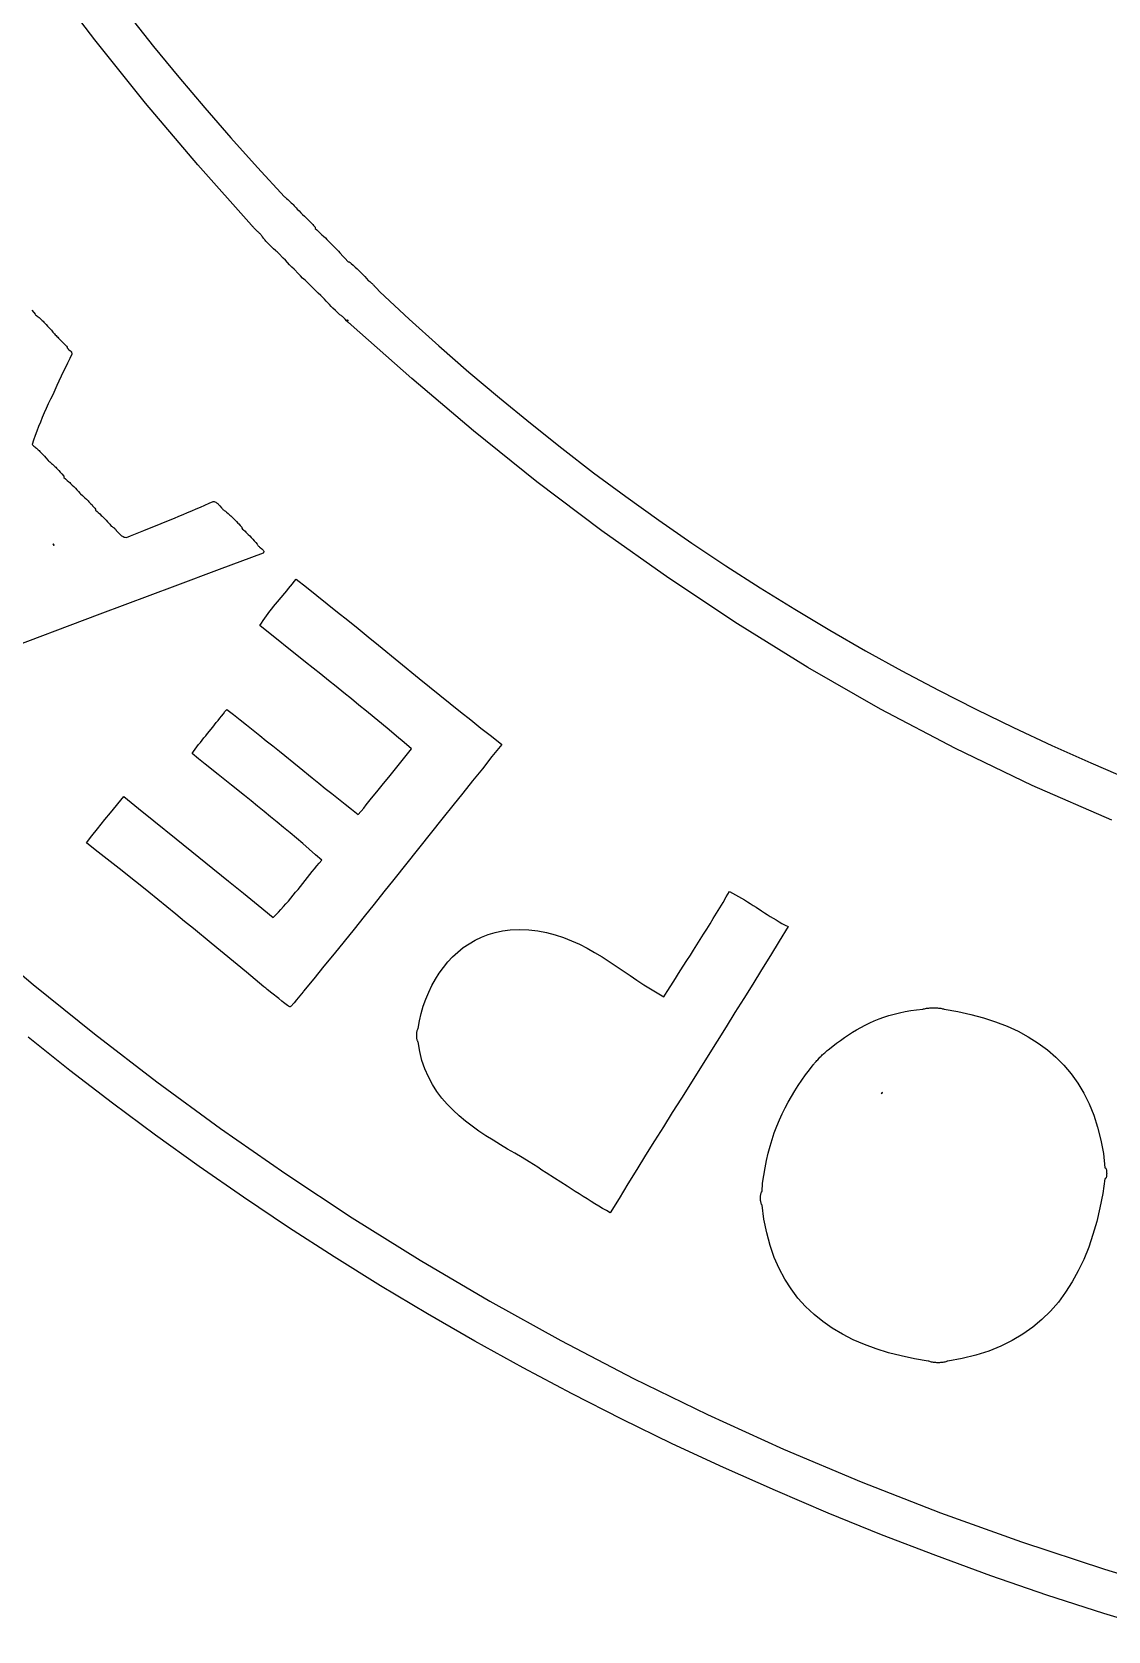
# Model space of a CAD drawing. Header units: metres. Extents: x -185 to 1201, y -340 to 309.
# Drawn here: x 883.54 to 888.9, y 49.66 to 57.62 of the extents above; entities that cross this region are included whole.
import ezdxf

# ---------------------------------------------------------------- set-up
doc = ezdxf.new("R2010")
doc.units = ezdxf.units.M

msp = doc.modelspace()

# ---------------------------------------------------------------- linework, layer by layer
for p, q in [((883.857, 57.5843), (883.612, 57.9077)), ((884.025, 57.7088), (884.149, 57.5526)), ((884.11, 57.2692), (883.857, 57.5843)), ((884.149, 57.5526), (884.276, 57.3985)), ((884.276, 57.3985), (884.404, 57.2467)), ((884.37, 56.9619), (884.11, 57.2692)), ((884.404, 57.2467), (884.535, 57.0969)), ((884.535, 57.0969), (884.667, 56.9491)), ((884.638, 56.6618), (884.37, 56.9619)), ((884.667, 56.9491), (884.802, 56.8034)), ((884.802, 56.8034), (884.805, 56.8007)), ((884.805, 56.8007), (884.812, 56.7949)), ((884.812, 56.7949), (884.818, 56.789)), ((884.818, 56.789), (884.825, 56.783)), ((884.825, 56.783), (884.828, 56.7799)), ((884.828, 56.7799), (884.835, 56.7736)), ((884.835, 56.7736), (884.841, 56.7672)), ((884.841, 56.7672), (884.844, 56.7639)), ((884.844, 56.7639), (884.85, 56.7574)), ((884.85, 56.7574), (884.853, 56.7541)), ((884.853, 56.7541), (884.859, 56.7475)), ((884.859, 56.7475), (884.864, 56.7409)), ((884.864, 56.7409), (884.874, 56.7325)), ((884.874, 56.7325), (884.883, 56.7239)), ((884.883, 56.7239), (884.892, 56.7151)), ((884.64, 56.6586), (884.638, 56.6618)), ((884.642, 56.6555), (884.64, 56.6586)), ((884.645, 56.6526), (884.642, 56.6555)), ((884.647, 56.6497), (884.645, 56.6526)), ((884.65, 56.647), (884.647, 56.6497)), ((884.652, 56.6443), (884.65, 56.647)), ((884.655, 56.6417), (884.652, 56.6443)), ((884.892, 56.7151), (884.902, 56.7062)), ((884.902, 56.7062), (884.911, 56.6972)), ((884.911, 56.6972), (884.92, 56.6881)), ((884.92, 56.6881), (884.929, 56.6789)), ((884.929, 56.6789), (884.937, 56.6696)), ((884.937, 56.6696), (884.942, 56.665)), ((884.942, 56.665), (884.946, 56.6603)), ((884.946, 56.6603), (884.954, 56.651)), ((884.954, 56.651), (884.954, 56.6454)), ((884.954, 56.6454), (884.963, 56.6377)), ((884.661, 56.6366), (884.655, 56.6417)), ((884.669, 56.629), (884.661, 56.6366)), ((884.672, 56.6263), (884.669, 56.629)), ((884.675, 56.6236), (884.672, 56.6263)), ((884.677, 56.6208), (884.675, 56.6236)), ((884.68, 56.618), (884.677, 56.6208)), ((884.683, 56.6149), (884.68, 56.618)), ((884.685, 56.6118), (884.683, 56.6149)), ((884.688, 56.6084), (884.685, 56.6118)), ((884.69, 56.6049), (884.688, 56.6084)), ((884.698, 56.5957), (884.69, 56.6049)), ((884.701, 56.5912), (884.698, 56.5957)), ((884.705, 56.5867), (884.701, 56.5912)), ((884.709, 56.5822), (884.705, 56.5867)), ((884.717, 56.5735), (884.709, 56.5822)), ((884.726, 56.5649), (884.717, 56.5735)), ((884.73, 56.5607), (884.726, 56.5649)), ((884.963, 56.6377), (884.971, 56.6299)), ((884.971, 56.6299), (884.98, 56.622)), ((884.98, 56.622), (884.988, 56.6141)), ((884.988, 56.6141), (884.996, 56.6062)), ((884.996, 56.6062), (885.005, 56.5981)), ((885.005, 56.5981), (885.013, 56.59)), ((885.013, 56.59), (885.021, 56.5819)), ((885.021, 56.5819), (885.029, 56.5737)), ((885.029, 56.5737), (885.038, 56.5654)), ((885.038, 56.5654), (885.046, 56.5571)), ((884.738, 56.5523), (884.73, 56.5607)), ((884.747, 56.5441), (884.738, 56.5523)), ((884.756, 56.536), (884.747, 56.5441)), ((884.76, 56.532), (884.756, 56.536)), ((884.765, 56.5281), (884.76, 56.532)), ((884.774, 56.5203), (884.765, 56.5281)), ((884.795, 56.4978), (884.774, 56.5203)), ((884.806, 56.4865), (884.795, 56.4978)), ((884.817, 56.4754), (884.806, 56.4865)), ((885.046, 56.5571), (885.062, 56.5403)), ((885.062, 56.5403), (885.07, 56.5318)), ((885.07, 56.5318), (885.078, 56.5233)), ((885.078, 56.5233), (885.094, 56.5061)), ((885.094, 56.5061), (885.102, 56.4974)), ((885.102, 56.4974), (885.118, 56.4798)), ((884.827, 56.4642), (884.817, 56.4754)), ((884.838, 56.4531), (884.827, 56.4642)), ((884.849, 56.442), (884.838, 56.4531)), ((884.871, 56.42), (884.849, 56.442)), ((884.882, 56.409), (884.871, 56.42)), ((884.892, 56.398), (884.882, 56.409)), ((885.118, 56.4798), (885.124, 56.4798)), ((885.124, 56.4798), (885.129, 56.4754)), ((885.129, 56.4754), (885.134, 56.471)), ((885.134, 56.471), (885.144, 56.4621)), ((885.144, 56.4621), (885.154, 56.453)), ((885.154, 56.453), (885.164, 56.4438)), ((885.164, 56.4438), (885.173, 56.4344)), ((885.173, 56.4344), (885.178, 56.4297)), ((885.178, 56.4297), (885.183, 56.425)), ((885.183, 56.425), (885.192, 56.4155)), ((885.192, 56.4155), (885.201, 56.4058)), ((885.201, 56.4058), (885.21, 56.3961)), ((884.904, 56.3871), (884.892, 56.398)), ((884.926, 56.3655), (884.904, 56.3871)), ((884.937, 56.3547), (884.926, 56.3655)), ((884.948, 56.344), (884.937, 56.3547)), ((884.959, 56.3333), (884.948, 56.344)), ((884.97, 56.3227), (884.959, 56.3333)), ((885.21, 56.3961), (885.219, 56.3862)), ((885.219, 56.3862), (885.222, 56.3837)), ((885.222, 56.3837), (885.226, 56.3812)), ((885.226, 56.3812), (885.229, 56.3786)), ((885.229, 56.3786), (885.232, 56.3759)), ((885.232, 56.3759), (885.235, 56.3732)), ((885.235, 56.3732), (885.238, 56.3705)), ((885.238, 56.3705), (885.241, 56.3677)), ((885.241, 56.3677), (885.243, 56.3649)), ((885.243, 56.3649), (885.246, 56.362)), ((885.246, 56.362), (885.249, 56.3592)), ((885.249, 56.3592), (885.254, 56.3533)), ((885.254, 56.3533), (885.26, 56.3474)), ((885.26, 56.3474), (885.276, 56.3293)), ((885.276, 56.3293), (885.422, 56.1939)), ((884.982, 56.3121), (884.97, 56.3227)), ((884.993, 56.3015), (884.982, 56.3121)), ((885.001, 56.2923), (884.993, 56.3015)), ((885.009, 56.2833), (885.001, 56.2923)), ((885.018, 56.2744), (885.009, 56.2833)), ((885.026, 56.2657), (885.018, 56.2744)), ((885.034, 56.2571), (885.026, 56.2657)), ((885.043, 56.2486), (885.034, 56.2571)), ((885.056, 56.2361), (885.043, 56.2486)), ((883.543, 56.2379), (883.553, 56.2258)), ((883.553, 56.2258), (883.559, 56.2187)), ((883.559, 56.2187), (883.561, 56.2155)), ((883.561, 56.2155), (883.566, 56.2121)), ((883.566, 56.2121), (883.57, 56.2087)), ((883.57, 56.2087), (883.575, 56.2052)), ((883.575, 56.2052), (883.579, 56.2016)), ((883.579, 56.2016), (883.583, 56.1979)), ((883.583, 56.1979), (883.587, 56.1942)), ((883.587, 56.1942), (883.591, 56.1904)), ((883.591, 56.1904), (883.595, 56.1866)), ((883.595, 56.1866), (883.599, 56.1828)), ((883.599, 56.1828), (883.603, 56.1788)), ((883.603, 56.1788), (883.607, 56.1749)), ((883.607, 56.1749), (883.615, 56.1669)), ((883.615, 56.1669), (883.622, 56.1588)), ((885.064, 56.2278), (885.056, 56.2361)), ((885.073, 56.2196), (885.064, 56.2278)), ((885.077, 56.2155), (885.073, 56.2196)), ((885.081, 56.2134), (885.077, 56.2155)), ((885.084, 56.2112), (885.081, 56.2134)), ((885.087, 56.2089), (885.084, 56.2112)), ((885.09, 56.2065), (885.087, 56.2089)), ((885.093, 56.204), (885.09, 56.2065)), ((885.095, 56.2014), (885.093, 56.204)), ((885.098, 56.1987), (885.095, 56.2014)), ((885.103, 56.1933), (885.098, 56.1987)), ((885.111, 56.1851), (885.103, 56.1933)), ((885.114, 56.1824), (885.111, 56.1851)), ((885.116, 56.1867), (885.114, 56.1897)), ((885.114, 56.1897), (885.119, 56.1837)), ((885.117, 56.1797), (885.114, 56.1824)), ((885.119, 56.1837), (885.116, 56.1867)), ((885.119, 56.1771), (885.117, 56.1797)), ((885.122, 56.1746), (885.119, 56.1771)), ((885.125, 56.1722), (885.122, 56.1746)), ((885.128, 56.1699), (885.125, 56.1722)), ((885.131, 56.1677), (885.128, 56.1699)), ((885.134, 56.1656), (885.131, 56.1677)), ((885.435, 55.8976), (885.134, 56.1656)), ((885.422, 56.1939), (885.57, 56.0607)), ((883.622, 56.1588), (883.63, 56.1506)), ((883.63, 56.1506), (883.641, 56.1383)), ((883.641, 56.1383), (883.644, 56.1334)), ((883.644, 56.1334), (883.648, 56.1287)), ((883.648, 56.1287), (883.652, 56.1241)), ((883.652, 56.1241), (883.656, 56.1197)), ((883.656, 56.1197), (883.66, 56.1154)), ((883.66, 56.1154), (883.664, 56.1112)), ((883.664, 56.1112), (883.668, 56.1071)), ((883.668, 56.1071), (883.672, 56.103)), ((883.672, 56.103), (883.676, 56.0991)), ((883.676, 56.0991), (883.688, 56.0873)), ((883.688, 56.0873), (883.696, 56.0793)), ((883.696, 56.0793), (883.7, 56.0753)), ((883.7, 56.0753), (883.704, 56.0712)), ((883.704, 56.0712), (883.708, 56.067)), ((883.708, 56.067), (883.712, 56.0627)), ((883.712, 56.0627), (883.716, 56.0582)), ((883.716, 56.0582), (883.72, 56.0537)), ((883.72, 56.0537), (883.72, 56.0513)), ((883.72, 56.0513), (883.721, 56.0492)), ((883.721, 56.0492), (883.722, 56.0474)), ((883.722, 56.0474), (883.723, 56.0457)), ((883.723, 56.0457), (883.725, 56.0441)), ((883.725, 56.0441), (883.726, 56.0427)), ((883.726, 56.0427), (883.728, 56.0414)), ((883.728, 56.0414), (883.733, 56.0377)), ((883.742, 56.0189), (883.732, 55.997)), ((883.733, 56.0377), (883.734, 56.0364)), ((883.734, 56.0364), (883.736, 56.0351)), ((883.736, 56.0351), (883.737, 56.0337)), ((883.737, 56.0337), (883.738, 56.0322)), ((883.738, 56.0322), (883.74, 56.0305)), ((883.74, 56.0305), (883.74, 56.0287)), ((883.74, 56.0287), (883.741, 56.0266)), ((883.741, 56.0266), (883.742, 56.0243)), ((883.742, 56.0243), (883.742, 56.0217)), ((883.742, 56.0217), (883.742, 56.0189)), ((885.57, 56.0607), (885.72, 55.9298)), ((883.7, 55.9303), (883.668, 55.8626)), ((883.711, 55.9527), (883.7, 55.9303)), ((883.721, 55.9749), (883.711, 55.9527)), ((883.732, 55.997), (883.721, 55.9749)), ((885.72, 55.9298), (885.872, 55.8011)), ((883.668, 55.8626), (883.657, 55.8399)), ((885.743, 55.6367), (885.435, 55.8976)), ((883.625, 55.7715), (883.615, 55.7487)), ((883.636, 55.7943), (883.625, 55.7715)), ((883.647, 55.8171), (883.636, 55.7943)), ((883.657, 55.8399), (883.647, 55.8171)), ((885.872, 55.8011), (886.026, 55.6746)), ((883.595, 55.7032), (883.586, 55.6805)), ((883.605, 55.7259), (883.595, 55.7032)), ((883.615, 55.7487), (883.605, 55.7259)), ((883.56, 55.6131), (883.552, 55.5908)), ((883.568, 55.6354), (883.56, 55.6131)), ((883.577, 55.6579), (883.568, 55.6354)), ((883.586, 55.6805), (883.577, 55.6579)), ((886.059, 55.3835), (885.743, 55.6367)), ((886.026, 55.6746), (886.182, 55.5504)), ((883.552, 55.5908), (883.545, 55.5687)), ((883.545, 55.5687), (883.549, 55.5651)), ((883.549, 55.5651), (883.554, 55.5614)), ((883.554, 55.5614), (883.558, 55.5577)), ((883.558, 55.5577), (883.562, 55.5539)), ((883.562, 55.5539), (883.566, 55.5501)), ((883.566, 55.5501), (883.571, 55.5462)), ((883.571, 55.5462), (883.575, 55.5423)), ((883.575, 55.5423), (883.579, 55.5384)), ((883.579, 55.5384), (883.583, 55.5344)), ((883.583, 55.5344), (883.591, 55.5264)), ((886.182, 55.5504), (886.341, 55.4286)), ((883.591, 55.5264), (883.598, 55.5183)), ((883.598, 55.5183), (883.606, 55.5102)), ((883.606, 55.5102), (883.613, 55.502)), ((883.613, 55.502), (883.624, 55.4897)), ((883.624, 55.4897), (883.628, 55.4861)), ((883.628, 55.4861), (883.633, 55.4824)), ((883.633, 55.4824), (883.637, 55.4787)), ((883.637, 55.4787), (883.641, 55.4749)), ((883.641, 55.4749), (883.646, 55.4711)), ((883.646, 55.4711), (883.65, 55.4673)), ((883.65, 55.4673), (883.654, 55.4634)), ((883.654, 55.4634), (883.658, 55.4595)), ((883.658, 55.4595), (883.662, 55.4556)), ((883.662, 55.4556), (883.666, 55.4516)), ((883.666, 55.4516), (883.673, 55.4436)), ((883.673, 55.4436), (883.677, 55.4395)), ((883.677, 55.4395), (883.685, 55.4314)), ((883.685, 55.4314), (883.692, 55.4231)), ((883.692, 55.4231), (883.703, 55.4107)), ((883.703, 55.4107), (883.703, 55.405)), ((883.703, 55.405), (883.711, 55.3977)), ((883.711, 55.3977), (883.72, 55.3903)), ((883.72, 55.3903), (883.728, 55.3826)), ((883.728, 55.3826), (883.732, 55.3788)), ((883.732, 55.3788), (883.736, 55.3748)), ((883.736, 55.3748), (883.744, 55.3669)), ((886.382, 55.1385), (886.059, 55.3835)), ((886.341, 55.4286), (886.502, 55.3091)), ((883.744, 55.3669), (883.752, 55.3589)), ((883.752, 55.3589), (883.76, 55.3508)), ((883.76, 55.3508), (883.767, 55.3426)), ((883.767, 55.3426), (883.775, 55.3343)), ((883.775, 55.3343), (883.782, 55.326)), ((883.782, 55.326), (883.786, 55.3224)), ((883.786, 55.3224), (883.795, 55.315)), ((883.795, 55.315), (883.799, 55.3112)), ((883.799, 55.3112), (883.807, 55.3036)), ((883.807, 55.3036), (883.815, 55.2958)), ((883.815, 55.2958), (883.823, 55.2879)), ((883.823, 55.2879), (883.827, 55.2839)), ((886.502, 55.3091), (886.666, 55.192)), ((883.827, 55.2839), (883.835, 55.2758)), ((883.835, 55.2758), (883.843, 55.2677)), ((883.843, 55.2677), (883.846, 55.2635)), ((883.846, 55.2635), (883.854, 55.2553)), ((883.854, 55.2553), (883.857, 55.2511)), ((883.857, 55.2511), (883.861, 55.247)), ((883.861, 55.247), (883.861, 55.2418)), ((883.861, 55.2418), (883.869, 55.2346)), ((883.869, 55.2346), (883.873, 55.2309)), ((883.873, 55.2309), (883.882, 55.2234)), ((883.882, 55.2234), (883.889, 55.2159)), ((883.889, 55.2159), (883.893, 55.212)), ((883.893, 55.212), (883.901, 55.2042)), ((884.254, 55.2025), (884.275, 55.2114)), ((884.275, 55.2114), (884.297, 55.2205)), ((884.297, 55.2205), (884.319, 55.2295)), ((884.319, 55.2295), (884.34, 55.2387)), ((884.34, 55.2387), (884.362, 55.2479)), ((884.362, 55.2479), (884.383, 55.2572)), ((884.383, 55.2572), (884.405, 55.2665)), ((884.405, 55.2665), (884.426, 55.276)), ((884.426, 55.276), (884.447, 55.2856)), ((884.447, 55.2856), (884.451, 55.2843)), ((884.451, 55.2843), (884.455, 55.2828)), ((884.455, 55.2828), (884.459, 55.281)), ((884.459, 55.281), (884.463, 55.2789)), ((884.463, 55.2789), (884.466, 55.2766)), ((884.466, 55.2766), (884.469, 55.2742)), ((884.469, 55.2742), (884.472, 55.2715)), ((884.472, 55.2715), (884.474, 55.2688)), ((884.474, 55.2688), (884.477, 55.2659)), ((884.477, 55.2659), (884.48, 55.263)), ((884.48, 55.263), (884.487, 55.254)), ((884.487, 55.254), (884.49, 55.2511)), ((884.49, 55.2511), (884.492, 55.2482)), ((884.492, 55.2482), (884.495, 55.2455)), ((884.495, 55.2455), (884.498, 55.2429)), ((884.498, 55.2429), (884.501, 55.2404)), ((884.501, 55.2404), (884.504, 55.2382)), ((884.504, 55.2382), (884.508, 55.2362)), ((884.508, 55.2362), (884.512, 55.2325)), ((884.512, 55.2325), (884.521, 55.2251)), ((884.521, 55.2251), (884.525, 55.2213)), ((884.525, 55.2213), (884.53, 55.2175)), ((884.53, 55.2175), (884.534, 55.2137)), ((884.534, 55.2137), (884.538, 55.2098)), ((884.538, 55.2098), (884.542, 55.2058)), ((883.901, 55.2042), (883.905, 55.2003)), ((883.905, 55.2003), (883.913, 55.1923)), ((883.913, 55.1923), (883.92, 55.1841)), ((883.92, 55.1841), (883.924, 55.1799)), ((883.924, 55.1799), (883.931, 55.1714)), ((883.931, 55.1714), (883.938, 55.1628)), ((883.938, 55.1628), (883.943, 55.1604)), ((883.943, 55.1604), (883.947, 55.1577)), ((883.947, 55.1577), (883.951, 55.1547)), ((883.951, 55.1547), (883.954, 55.1516)), ((883.954, 55.1516), (883.958, 55.1483)), ((883.958, 55.1483), (883.961, 55.1448)), ((883.961, 55.1448), (883.964, 55.1413)), ((883.964, 55.1413), (883.973, 55.1306)), ((883.973, 55.1306), (883.976, 55.1271)), ((884.035, 55.1142), (884.101, 55.1406)), ((884.101, 55.1406), (884.188, 55.1758)), ((884.188, 55.1758), (884.232, 55.1935)), ((884.232, 55.1935), (884.254, 55.2025)), ((884.542, 55.2058), (884.55, 55.1979)), ((884.55, 55.1979), (884.554, 55.1939)), ((884.554, 55.1939), (884.562, 55.1858)), ((884.562, 55.1858), (884.57, 55.1776)), ((884.57, 55.1776), (884.574, 55.1735)), ((884.574, 55.1735), (884.581, 55.1653)), ((884.581, 55.1653), (884.589, 55.1571)), ((884.589, 55.1571), (884.589, 55.1515)), ((884.589, 55.1515), (884.593, 55.1479)), ((884.593, 55.1479), (884.597, 55.1442)), ((884.597, 55.1442), (884.605, 55.1367)), ((884.605, 55.1367), (884.609, 55.1329)), ((884.609, 55.1329), (884.613, 55.1291)), ((884.613, 55.1291), (884.621, 55.1213)), ((886.715, 54.9023), (886.382, 55.1385)), ((886.666, 55.192), (886.831, 55.0773)), ((883.651, 55.0704), (883.647, 55.0747)), ((883.647, 55.0747), (883.655, 55.066)), ((883.655, 55.066), (883.651, 55.0704)), ((883.976, 55.1271), (883.979, 55.1237)), ((883.979, 55.1237), (883.983, 55.1205)), ((883.983, 55.1205), (883.986, 55.1174)), ((883.986, 55.1174), (883.99, 55.1146)), ((883.99, 55.1146), (883.994, 55.1121)), ((883.994, 55.1121), (883.998, 55.1099)), ((883.998, 55.1099), (884.003, 55.108)), ((884.003, 55.108), (884.008, 55.1065)), ((884.008, 55.1065), (884.014, 55.1054)), ((884.014, 55.1054), (884.035, 55.1142)), ((884.621, 55.1213), (884.629, 55.1134)), ((884.629, 55.1134), (884.636, 55.1054)), ((884.636, 55.1054), (884.644, 55.0972)), ((884.644, 55.0972), (884.651, 55.0891)), ((884.651, 55.0891), (884.659, 55.0808)), ((884.659, 55.0808), (884.666, 55.0725)), ((884.666, 55.0725), (884.667, 55.0698)), ((884.667, 55.0698), (884.668, 55.0672)), ((884.668, 55.0672), (884.67, 55.0648)), ((884.67, 55.0648), (884.672, 55.0625)), ((884.672, 55.0625), (884.675, 55.0602)), ((884.675, 55.0602), (884.677, 55.058)), ((884.677, 55.058), (884.68, 55.0559)), ((884.68, 55.0559), (884.688, 55.0498)), ((884.688, 55.0498), (884.69, 55.0479)), ((886.831, 55.0773), (886.999, 54.9651)), ((884.695, 55.0283), (884.477, 54.9467)), ((884.69, 55.0479), (884.692, 55.0459)), ((884.692, 55.0459), (884.694, 55.0438)), ((884.694, 55.0438), (884.696, 55.0418)), ((884.697, 55.0307), (884.695, 55.0283)), ((884.696, 55.0418), (884.697, 55.0397)), ((884.697, 55.0397), (884.698, 55.0376)), ((884.698, 55.0331), (884.697, 55.0307)), ((884.698, 55.0376), (884.698, 55.0354)), ((884.698, 55.0354), (884.698, 55.0331)), ((884.477, 54.9467), (884.256, 54.8638)), ((884.85, 54.8862), (884.859, 54.898)), ((884.859, 54.898), (884.911, 54.8574)), ((887.057, 54.6753), (886.715, 54.9023)), ((886.999, 54.9651), (887.17, 54.8553)), ((884.256, 54.8638), (883.882, 54.7238)), ((884.766, 54.7844), (884.804, 54.8291)), ((884.804, 54.8291), (884.813, 54.8404)), ((884.813, 54.8404), (884.822, 54.8517)), ((884.822, 54.8517), (884.832, 54.8631)), ((884.832, 54.8631), (884.841, 54.8746)), ((884.841, 54.8746), (884.85, 54.8862)), ((884.911, 54.8574), (884.962, 54.8165)), ((884.962, 54.8165), (885.014, 54.7756)), ((887.17, 54.8553), (887.343, 54.748)), ((884.72, 54.7273), (884.729, 54.7389)), ((884.729, 54.7389), (884.738, 54.7504)), ((884.738, 54.7504), (884.747, 54.7618)), ((884.747, 54.7618), (884.757, 54.7731)), ((884.757, 54.7731), (884.766, 54.7844)), ((885.014, 54.7756), (885.065, 54.7344)), ((885.065, 54.7344), (885.117, 54.6931)), ((887.343, 54.748), (887.518, 54.6433)), ((883.882, 54.7238), (883.207, 54.4699)), ((884.679, 54.6665), (884.687, 54.6791)), ((884.907, 54.4847), (884.679, 54.6665)), ((884.687, 54.6791), (884.695, 54.6915)), ((884.695, 54.6915), (884.703, 54.7036)), ((884.703, 54.7036), (884.712, 54.7155)), ((884.712, 54.7155), (884.72, 54.7273)), ((885.117, 54.6931), (885.168, 54.6518)), ((885.168, 54.6518), (885.219, 54.6103)), ((887.408, 54.458), (887.057, 54.6753)), ((885.219, 54.6103), (885.27, 54.5688)), ((887.518, 54.6433), (887.696, 54.541)), ((885.27, 54.5688), (885.371, 54.4857)), ((887.696, 54.541), (887.876, 54.4414)), ((884.983, 54.4239), (884.907, 54.4847)), ((885.021, 54.3935), (884.983, 54.4239)), ((885.371, 54.4857), (885.473, 54.4026)), ((887.77, 54.2511), (887.408, 54.458)), ((887.876, 54.4414), (888.059, 54.3444)), ((885.059, 54.363), (885.021, 54.3935)), ((885.097, 54.3324), (885.059, 54.363)), ((885.135, 54.3018), (885.097, 54.3324)), ((885.473, 54.4026), (885.524, 54.3612)), ((885.524, 54.3612), (885.575, 54.3198)), ((888.059, 54.3444), (888.245, 54.25)), ((885.172, 54.271), (885.135, 54.3018)), ((885.21, 54.2402), (885.172, 54.271)), ((885.575, 54.3198), (885.626, 54.2786)), ((885.626, 54.2786), (885.678, 54.2375)), ((884.444, 54.1614), (884.462, 54.1831)), ((884.462, 54.1831), (884.471, 54.194)), ((884.471, 54.194), (884.48, 54.2049)), ((884.48, 54.2049), (884.488, 54.2159)), ((884.488, 54.2159), (884.497, 54.2269)), ((884.497, 54.2269), (884.505, 54.2381)), ((884.505, 54.2381), (884.514, 54.2493)), ((884.514, 54.2493), (884.547, 54.2236)), ((884.547, 54.2236), (884.58, 54.1978)), ((884.58, 54.1978), (884.613, 54.1718)), ((885.248, 54.2093), (885.21, 54.2402)), ((885.285, 54.1782), (885.248, 54.2093)), ((885.323, 54.1471), (885.285, 54.1782)), ((885.678, 54.2375), (885.729, 54.1965)), ((885.729, 54.1965), (885.78, 54.1557)), ((888.143, 54.0549), (887.77, 54.2511)), ((888.245, 54.25), (888.433, 54.1582)), ((884.383, 54.0851), (884.391, 54.0962)), ((884.391, 54.0962), (884.4, 54.1071)), ((884.4, 54.1071), (884.409, 54.118)), ((884.409, 54.118), (884.418, 54.1289)), ((884.418, 54.1289), (884.444, 54.1614)), ((884.613, 54.1718), (884.646, 54.1457)), ((884.646, 54.1457), (884.678, 54.1195)), ((884.678, 54.1195), (884.711, 54.0932)), ((884.711, 54.0932), (884.744, 54.0669)), ((885.36, 54.1158), (885.323, 54.1471)), ((885.397, 54.0843), (885.36, 54.1158)), ((885.78, 54.1557), (885.832, 54.1152)), ((885.832, 54.1152), (885.884, 54.0748)), ((888.433, 54.1582), (888.624, 54.0692)), ((884.341, 54.0287), (884.349, 54.0402)), ((884.373, 54.0026), (884.341, 54.0287)), ((884.349, 54.0402), (884.357, 54.0516)), ((884.357, 54.0516), (884.365, 54.0629)), ((884.365, 54.0629), (884.374, 54.0741)), ((884.374, 54.0741), (884.383, 54.0851)), ((884.744, 54.0669), (884.776, 54.0405)), ((884.776, 54.0405), (884.874, 53.9611)), ((885.328, 53.9207), (885.434, 54.0527)), ((885.434, 54.0527), (885.397, 54.0843)), ((885.835, 54.0144), (885.787, 53.9538)), ((885.884, 54.0748), (885.835, 54.0144)), ((888.526, 53.8701), (888.143, 54.0549)), ((888.624, 54.0692), (888.817, 53.9828)), ((884.406, 53.9765), (884.373, 54.0026)), ((884.471, 53.9243), (884.406, 53.9765)), ((884.874, 53.9611), (884.939, 53.9083)), ((885.787, 53.9538), (885.738, 53.893)), ((888.817, 53.9828), (889.013, 53.8989)), ((884.537, 53.8722), (884.471, 53.9243)), ((884.602, 53.8199), (884.537, 53.8722)), ((884.939, 53.9083), (884.972, 53.8819)), ((884.972, 53.8819), (885.004, 53.8556)), ((885.004, 53.8556), (885.037, 53.8294)), ((885.262, 53.8388), (885.288, 53.8715)), ((885.288, 53.8715), (885.328, 53.9207)), ((885.738, 53.893), (885.689, 53.8321)), ((888.922, 53.6972), (888.526, 53.8701)), ((883.935, 53.7346), (884.001, 53.8156)), ((884.001, 53.8156), (884.075, 53.7551)), ((884.635, 53.7937), (884.602, 53.8199)), ((884.667, 53.7674), (884.635, 53.7937)), ((885.037, 53.8294), (885.07, 53.8033)), ((885.07, 53.8033), (885.103, 53.7773)), ((885.103, 53.7773), (885.136, 53.7515)), ((885.209, 53.7739), (885.235, 53.8062)), ((885.235, 53.8062), (885.262, 53.8388)), ((885.689, 53.8321), (885.64, 53.771)), ((883.87, 53.6537), (883.907, 53.6999)), ((883.907, 53.6999), (883.935, 53.7346)), ((884.075, 53.7551), (884.15, 53.6947)), ((884.15, 53.6947), (884.262, 53.6042)), ((884.7, 53.7411), (884.667, 53.7674)), ((884.732, 53.7146), (884.7, 53.7411)), ((884.765, 53.688), (884.732, 53.7146)), ((885.136, 53.7515), (885.169, 53.7258)), ((885.169, 53.7258), (885.196, 53.7578)), ((885.196, 53.7578), (885.209, 53.7739)), ((885.591, 53.7098), (885.346, 53.4021)), ((885.64, 53.771), (885.591, 53.7098)), ((883.815, 53.5842), (883.842, 53.6189)), ((883.842, 53.6189), (883.87, 53.6537)), ((884.797, 53.6613), (884.765, 53.688)), ((884.829, 53.6345), (884.797, 53.6613)), ((884.861, 53.6075), (884.829, 53.6345)), ((883.859, 53.5499), (883.815, 53.5842)), ((883.904, 53.5152), (883.859, 53.5499)), ((884.262, 53.6042), (884.523, 53.3935)), ((884.893, 53.5803), (884.861, 53.6075)), ((884.925, 53.553), (884.893, 53.5803)), ((884.956, 53.5254), (884.925, 53.553)), ((883.948, 53.4803), (883.904, 53.5152)), ((883.993, 53.4451), (883.948, 53.4803)), ((884.951, 53.4554), (884.963, 53.4697)), ((884.988, 53.4977), (884.956, 53.5254)), ((884.963, 53.4697), (884.975, 53.4838)), ((884.975, 53.4838), (884.988, 53.4977)), ((884.037, 53.4096), (883.993, 53.4451)), ((884.082, 53.3739), (884.037, 53.4096)), ((884.523, 53.3935), (884.597, 53.3333)), ((884.881, 53.3675), (884.904, 53.397)), ((884.904, 53.397), (884.916, 53.4118)), ((884.916, 53.4118), (884.927, 53.4264)), ((884.927, 53.4264), (884.939, 53.441)), ((884.939, 53.441), (884.951, 53.4554)), ((885.346, 53.4021), (885.297, 53.3403)), ((884.126, 53.338), (884.082, 53.3739)), ((884.171, 53.302), (884.126, 53.338)), ((884.215, 53.2658), (884.171, 53.302)), ((884.597, 53.3333), (884.671, 53.2732)), ((884.821, 53.2946), (884.833, 53.3089)), ((884.833, 53.3089), (884.845, 53.3234)), ((884.845, 53.3234), (884.857, 53.338)), ((884.857, 53.338), (884.869, 53.3527)), ((884.869, 53.3527), (884.881, 53.3675)), ((885.297, 53.3403), (885.248, 53.2785)), ((886.986, 53.2878), (887.002, 53.3146)), ((887.002, 53.3146), (887.018, 53.3415)), ((887.018, 53.3415), (887.033, 53.3337)), ((887.033, 53.3337), (887.048, 53.3256)), ((887.048, 53.3256), (887.063, 53.3172)), ((887.063, 53.3172), (887.078, 53.3086)), ((887.078, 53.3086), (887.092, 53.2999)), ((887.092, 53.2999), (887.107, 53.291)), ((884.26, 53.2296), (884.215, 53.2658)), ((884.304, 53.1932), (884.26, 53.2296)), ((884.671, 53.2732), (884.745, 53.2131)), ((884.745, 53.2131), (884.758, 53.226)), ((884.758, 53.226), (884.771, 53.2392)), ((884.771, 53.2392), (884.784, 53.2527)), ((884.784, 53.2527), (884.797, 53.2664)), ((884.797, 53.2664), (884.809, 53.2804)), ((884.809, 53.2804), (884.821, 53.2946)), ((885.198, 53.2167), (885.148, 53.1549)), ((885.248, 53.2785), (885.198, 53.2167)), ((886.937, 53.2079), (886.953, 53.2345)), ((886.953, 53.2345), (886.969, 53.2611)), ((886.969, 53.2611), (886.986, 53.2878)), ((887.107, 53.291), (887.121, 53.282)), ((887.121, 53.282), (887.135, 53.2728)), ((887.135, 53.2728), (887.15, 53.2637)), ((887.15, 53.2637), (887.178, 53.2452)), ((887.178, 53.2452), (887.192, 53.236)), ((887.192, 53.236), (887.206, 53.2269)), ((887.206, 53.2269), (887.221, 53.2178)), ((887.221, 53.2178), (887.235, 53.2089)), ((884.348, 53.1569), (884.304, 53.1932)), ((884.437, 53.0841), (884.348, 53.1569)), ((885.148, 53.1549), (885.099, 53.093)), ((885.816, 53.1275), (885.851, 53.1378)), ((885.851, 53.1378), (885.887, 53.1455)), ((885.887, 53.1455), (885.925, 53.1505)), ((885.925, 53.1505), (885.972, 53.1527)), ((885.972, 53.1527), (886.019, 53.1511)), ((886.019, 53.1511), (886.064, 53.146)), ((886.064, 53.146), (886.107, 53.1377)), ((886.107, 53.1377), (886.15, 53.1266)), ((886.888, 53.1288), (886.905, 53.1551)), ((886.905, 53.1551), (886.921, 53.1815)), ((886.921, 53.1815), (886.937, 53.2079)), ((887.235, 53.2089), (887.25, 53.2001)), ((887.25, 53.2001), (887.265, 53.1915)), ((887.265, 53.1915), (887.279, 53.1831)), ((887.31, 53.167), (887.266, 53.0952)), ((887.279, 53.1831), (887.295, 53.1749)), ((887.295, 53.1749), (887.31, 53.167)), ((883.252, 53.1298), (883.55, 52.8781)), ((884.612, 52.9394), (884.437, 53.0841)), ((885.099, 53.093), (885.049, 53.0311)), ((885.665, 53.0405), (885.692, 53.0622)), ((885.692, 53.0622), (885.721, 53.0819)), ((885.721, 53.0819), (885.751, 53.0994)), ((885.751, 53.0994), (885.783, 53.1146)), ((885.783, 53.1146), (885.816, 53.1275)), ((886.15, 53.1266), (886.191, 53.1128)), ((886.191, 53.1128), (886.231, 53.0968)), ((886.231, 53.0968), (886.27, 53.0788)), ((886.27, 53.0788), (886.309, 53.0591)), ((886.309, 53.0591), (886.346, 53.0381)), ((886.839, 53.0503), (886.856, 53.0764)), ((886.856, 53.0764), (886.872, 53.1026)), ((886.872, 53.1026), (886.888, 53.1288)), ((887.266, 53.0952), (887.222, 53.0236)), ((885.049, 53.0311), (884.998, 52.9693)), ((885.593, 52.9641), (885.615, 52.9913)), ((885.615, 52.9913), (885.639, 53.0168)), ((885.639, 53.0168), (885.665, 53.0405)), ((886.346, 53.0381), (886.383, 53.0159)), ((886.383, 53.0159), (886.419, 52.993)), ((886.419, 52.993), (886.454, 52.9697)), ((886.773, 52.9465), (886.806, 52.9983)), ((886.806, 52.9983), (886.823, 53.0243)), ((886.823, 53.0243), (886.839, 53.0503)), ((887.222, 53.0236), (887.178, 52.9521)), ((884.699, 52.8678), (884.612, 52.9394)), ((884.948, 52.9075), (884.897, 52.8457)), ((884.998, 52.9693), (884.948, 52.9075)), ((885.535, 52.8732), (885.553, 52.9049)), ((885.553, 52.9049), (885.572, 52.9353)), ((885.572, 52.9353), (885.593, 52.9641)), ((886.454, 52.9697), (886.489, 52.9461)), ((886.489, 52.9461), (886.523, 52.9227)), ((886.523, 52.9227), (886.557, 52.8997)), ((886.557, 52.8997), (886.591, 52.8774)), ((886.74, 52.895), (886.773, 52.9465)), ((887.178, 52.9521), (887.134, 52.8807)), ((883.55, 52.8781), (883.855, 52.6326)), ((884.704, 52.8641), (884.699, 52.8678)), ((884.709, 52.8596), (884.704, 52.8641)), ((884.716, 52.8544), (884.709, 52.8596)), ((884.739, 52.8359), (884.716, 52.8544)), ((884.773, 52.8083), (884.739, 52.8359)), ((884.894, 52.8419), (884.861, 52.8023)), ((884.897, 52.8457), (884.894, 52.8419)), ((885.506, 52.806), (885.52, 52.8402)), ((885.52, 52.8402), (885.535, 52.8732)), ((886.591, 52.8774), (886.625, 52.8562)), ((886.625, 52.8562), (886.658, 52.8363)), ((886.658, 52.8363), (886.691, 52.818)), ((886.691, 52.818), (886.707, 52.8436)), ((886.707, 52.8436), (886.74, 52.895)), ((887.134, 52.8807), (887.09, 52.8095)), ((884.789, 52.7951), (884.773, 52.8083)), ((884.796, 52.7891), (884.789, 52.7951)), ((884.804, 52.7836), (884.796, 52.7891)), ((884.81, 52.7786), (884.804, 52.7836)), ((884.816, 52.7744), (884.81, 52.7786)), ((884.821, 52.771), (884.816, 52.7744)), ((884.825, 52.7685), (884.821, 52.771)), ((884.828, 52.767), (884.825, 52.7685)), ((884.83, 52.7667), (884.828, 52.767)), ((884.832, 52.7683), (884.83, 52.7671)), ((884.83, 52.7671), (884.83, 52.7667)), ((884.834, 52.7701), (884.832, 52.7683)), ((884.836, 52.7726), (884.834, 52.7701)), ((884.839, 52.7757), (884.836, 52.7726)), ((884.842, 52.7793), (884.839, 52.7757)), ((884.849, 52.7876), (884.842, 52.7793)), ((884.861, 52.8023), (884.849, 52.7876)), ((885.483, 52.7346), (885.493, 52.7708)), ((885.493, 52.7708), (885.506, 52.806)), ((887.09, 52.8095), (887.045, 52.7384)), ((887.865, 52.738), (887.892, 52.7437)), ((887.892, 52.7437), (887.921, 52.7486)), ((887.921, 52.7486), (887.95, 52.7525)), ((887.95, 52.7525), (887.981, 52.7554)), ((887.981, 52.7554), (887.984, 52.7568)), ((887.984, 52.7568), (887.989, 52.758)), ((887.989, 52.758), (887.994, 52.759)), ((887.994, 52.759), (887.999, 52.7599)), ((887.999, 52.7599), (888.004, 52.7607)), ((888.004, 52.7607), (888.01, 52.7614)), ((888.01, 52.7614), (888.016, 52.7619)), ((888.016, 52.7619), (888.022, 52.7622)), ((888.022, 52.7622), (888.028, 52.7624)), ((888.028, 52.7624), (888.035, 52.7625)), ((888.035, 52.7625), (888.041, 52.7624)), ((888.041, 52.7624), (888.047, 52.7622)), ((888.047, 52.7622), (888.053, 52.7619)), ((888.053, 52.7619), (888.059, 52.7614)), ((888.059, 52.7614), (888.065, 52.7607)), ((888.065, 52.7607), (888.07, 52.7599)), ((888.07, 52.7599), (888.075, 52.759)), ((888.075, 52.759), (888.079, 52.758)), ((888.079, 52.758), (888.083, 52.7568)), ((888.083, 52.7568), (888.087, 52.7554)), ((888.087, 52.7554), (888.155, 52.7437)), ((888.155, 52.7437), (888.22, 52.7295)), ((885.466, 52.6581), (885.467, 52.6599)), ((885.467, 52.6599), (885.474, 52.6976)), ((885.474, 52.6976), (885.483, 52.7346)), ((887.001, 52.6673), (886.956, 52.5963)), ((887.045, 52.7384), (887.001, 52.6673)), ((887.651, 52.653), (887.672, 52.6649)), ((887.672, 52.6649), (887.694, 52.6764)), ((887.694, 52.6764), (887.716, 52.6872)), ((887.716, 52.6872), (887.739, 52.6975)), ((887.739, 52.6975), (887.763, 52.707)), ((887.763, 52.707), (887.787, 52.7159)), ((887.787, 52.7159), (887.812, 52.724)), ((887.812, 52.724), (887.838, 52.7314)), ((887.838, 52.7314), (887.865, 52.738)), ((888.22, 52.7295), (888.283, 52.7126)), ((888.283, 52.7126), (888.343, 52.6931)), ((888.343, 52.6931), (888.4, 52.6709)), ((888.4, 52.6709), (888.455, 52.6458)), ((883.733, 52.4504), (883.525, 52.6161)), ((883.855, 52.6326), (884.166, 52.3935)), ((885.46, 52.6297), (885.461, 52.634)), ((885.46, 52.6254), (885.46, 52.6297)), ((885.46, 52.621), (885.46, 52.6254)), ((885.461, 52.6168), (885.46, 52.621)), ((885.461, 52.6422), (885.462, 52.6461)), ((885.461, 52.6382), (885.461, 52.6422)), ((885.461, 52.634), (885.461, 52.6382)), ((885.461, 52.6127), (885.461, 52.6168)), ((885.461, 52.6087), (885.461, 52.6127)), ((885.462, 52.605), (885.461, 52.6087)), ((885.462, 52.6461), (885.463, 52.6496)), ((885.463, 52.6017), (885.462, 52.605)), ((885.463, 52.6496), (885.464, 52.6528)), ((885.464, 52.5986), (885.463, 52.6017)), ((885.464, 52.6528), (885.465, 52.6557)), ((885.465, 52.596), (885.464, 52.5986)), ((885.465, 52.6557), (885.466, 52.6581)), ((885.466, 52.5938), (885.465, 52.596)), ((885.467, 52.5922), (885.466, 52.5938)), ((885.475, 52.5446), (885.467, 52.5922)), ((886.956, 52.5963), (886.778, 52.3124)), ((887.533, 52.5717), (887.551, 52.5862)), ((887.551, 52.5862), (887.57, 52.6003)), ((887.57, 52.6003), (887.59, 52.6141)), ((887.59, 52.6141), (887.61, 52.6275)), ((887.61, 52.6275), (887.63, 52.6405)), ((887.63, 52.6405), (887.651, 52.653)), ((888.455, 52.6458), (888.506, 52.6179)), ((888.506, 52.6179), (888.555, 52.587)), ((888.555, 52.587), (888.601, 52.5532)), ((885.486, 52.4998), (885.475, 52.5446)), ((885.5, 52.4577), (885.486, 52.4998)), ((887.449, 52.4955), (887.453, 52.4996)), ((887.453, 52.4996), (887.457, 52.5038)), ((887.457, 52.5038), (887.464, 52.5119)), ((887.464, 52.5119), (887.468, 52.5158)), ((887.468, 52.5158), (887.472, 52.5198)), ((887.472, 52.5198), (887.476, 52.5237)), ((887.476, 52.5237), (887.48, 52.5275)), ((887.48, 52.5275), (887.484, 52.5313)), ((887.484, 52.5313), (887.488, 52.5351)), ((887.488, 52.5351), (887.492, 52.5388)), ((887.492, 52.5388), (887.497, 52.5425)), ((887.497, 52.5425), (887.501, 52.5462)), ((887.501, 52.5462), (887.505, 52.5498)), ((887.505, 52.5498), (887.51, 52.5534)), ((887.51, 52.5534), (887.533, 52.5717)), ((888.601, 52.5532), (888.643, 52.5163)), ((888.643, 52.5163), (888.683, 52.4763)), ((883.945, 52.2877), (883.733, 52.4504)), ((885.518, 52.4181), (885.5, 52.4577)), ((887.378, 52.4025), (887.397, 52.4283)), ((887.397, 52.4283), (887.416, 52.4536)), ((887.416, 52.4536), (887.435, 52.4784)), ((887.435, 52.4784), (887.439, 52.4827)), ((887.439, 52.4827), (887.442, 52.487)), ((887.442, 52.487), (887.446, 52.4913)), ((887.446, 52.4913), (887.449, 52.4955)), ((888.683, 52.4763), (888.719, 52.4331)), ((888.719, 52.4331), (888.752, 52.3867)), ((884.166, 52.3935), (884.483, 52.1609)), ((885.538, 52.3809), (885.518, 52.4181)), ((885.56, 52.3459), (885.538, 52.3809)), ((885.585, 52.3129), (885.56, 52.3459)), ((887.326, 52.3214), (887.343, 52.3491)), ((887.343, 52.3491), (887.36, 52.3761)), ((887.36, 52.3761), (887.378, 52.4025)), ((887.774, 52.3361), (887.78, 52.3411)), ((887.78, 52.3411), (887.776, 52.3383)), ((888.752, 52.3867), (888.782, 52.337)), ((884.159, 52.1281), (883.945, 52.2877)), ((885.612, 52.2818), (885.585, 52.3129)), ((885.641, 52.2524), (885.612, 52.2818)), ((886.778, 52.3124), (886.733, 52.2413)), ((887.28, 52.2343), (887.295, 52.2641)), ((887.295, 52.2641), (887.31, 52.2931)), ((887.31, 52.2931), (887.326, 52.3214)), ((887.776, 52.3383), (887.774, 52.3361)), ((888.782, 52.337), (888.809, 52.2839)), ((888.809, 52.2839), (888.832, 52.2274)), ((885.671, 52.2246), (885.641, 52.2524)), ((885.703, 52.1981), (885.671, 52.2246)), ((885.736, 52.1728), (885.703, 52.1981)), ((886.733, 52.2413), (886.689, 52.1703)), ((887.254, 52.1725), (887.267, 52.2038)), ((887.267, 52.2038), (887.28, 52.2343)), ((888.832, 52.2274), (888.851, 52.1673)), ((884.377, 51.9716), (884.159, 52.1281)), ((884.483, 52.1609), (884.808, 51.9352)), ((885.77, 52.1486), (885.736, 52.1728)), ((885.805, 52.1253), (885.77, 52.1486)), ((885.841, 52.1027), (885.805, 52.1253)), ((885.877, 52.0806), (885.841, 52.1027)), ((886.689, 52.1703), (886.644, 52.0991)), ((887.22, 52.0732), (887.23, 52.1072)), ((887.23, 52.1072), (887.241, 52.1403)), ((887.241, 52.1403), (887.254, 52.1725)), ((888.851, 52.1673), (888.867, 52.1038)), ((888.867, 52.1038), (888.88, 52.0366)), ((885.913, 52.059), (885.877, 52.0806)), ((885.949, 52.0376), (885.913, 52.059)), ((885.985, 52.0163), (885.949, 52.0376)), ((886.6, 52.0278), (886.556, 51.9564)), ((886.644, 52.0991), (886.6, 52.0278)), ((887.202, 52.0023), (887.21, 52.0383)), ((887.21, 52.0383), (887.22, 52.0732)), ((888.88, 52.0366), (888.888, 51.9657)), ((884.598, 51.8183), (884.377, 51.9716)), ((886.02, 51.9948), (885.985, 52.0163)), ((886.042, 51.9813), (886.02, 51.9948)), ((886.063, 51.9678), (886.042, 51.9813)), ((886.084, 51.9543), (886.063, 51.9678)), ((886.105, 51.9407), (886.084, 51.9543)), ((886.556, 51.9564), (886.512, 51.8849)), ((887.189, 51.9274), (887.195, 51.9654)), ((887.195, 51.9654), (887.202, 52.0023)), ((888.888, 51.9657), (888.89, 51.9646)), ((888.89, 51.9646), (888.891, 51.9629)), ((888.891, 51.9629), (888.893, 51.9608)), ((888.893, 51.9608), (888.894, 51.9583)), ((888.894, 51.9583), (888.895, 51.9554)), ((888.895, 51.9554), (888.895, 51.9523)), ((888.895, 51.9523), (888.896, 51.9489)), ((888.896, 51.9489), (888.896, 51.9454)), ((888.896, 51.9454), (888.896, 51.9417)), ((884.808, 51.9352), (885.139, 51.7165)), ((886.147, 51.9137), (886.105, 51.9407)), ((886.209, 51.8737), (886.147, 51.9137)), ((886.249, 51.8477), (886.209, 51.8737)), ((886.512, 51.8849), (886.468, 51.8132)), ((887.18, 51.8481), (887.183, 51.8883)), ((887.183, 51.8883), (887.189, 51.9274)), ((888.888, 51.9106), (888.877, 51.8374)), ((888.89, 51.9117), (888.888, 51.9106)), ((888.891, 51.9133), (888.89, 51.9117)), ((888.893, 51.9153), (888.891, 51.9133)), ((888.894, 51.9178), (888.893, 51.9153)), ((888.895, 51.9206), (888.894, 51.9178)), ((888.896, 51.9271), (888.895, 51.9238)), ((888.895, 51.9238), (888.895, 51.9206)), ((888.896, 51.9417), (888.897, 51.938)), ((888.897, 51.938), (888.896, 51.9343)), ((888.896, 51.9343), (888.896, 51.9306)), ((888.896, 51.9306), (888.896, 51.9271)), ((884.822, 51.6683), (884.598, 51.8183)), ((886.269, 51.835), (886.249, 51.8477)), ((886.289, 51.8224), (886.269, 51.835)), ((886.309, 51.81), (886.289, 51.8224)), ((886.329, 51.7979), (886.309, 51.81)), ((886.348, 51.786), (886.329, 51.7979)), ((886.367, 51.7743), (886.348, 51.786)), ((886.468, 51.8132), (886.424, 51.7413)), ((887.173, 51.8274), (887.174, 51.8313)), ((887.173, 51.8233), (887.173, 51.8274)), ((887.173, 51.819), (887.173, 51.8233)), ((887.173, 51.8147), (887.173, 51.819)), ((887.173, 51.8103), (887.173, 51.8147)), ((887.173, 51.8061), (887.173, 51.8103)), ((887.173, 51.8019), (887.173, 51.8061)), ((887.174, 51.7978), (887.173, 51.8019)), ((887.174, 51.8351), (887.175, 51.8385)), ((887.174, 51.8313), (887.174, 51.8351)), ((887.174, 51.794), (887.174, 51.7978)), ((887.175, 51.7904), (887.174, 51.794)), ((887.175, 51.8385), (887.176, 51.8415)), ((887.176, 51.7872), (887.175, 51.7904)), ((887.176, 51.8415), (887.177, 51.8442)), ((887.177, 51.7843), (887.176, 51.7872)), ((887.177, 51.8442), (887.178, 51.8464)), ((887.178, 51.7818), (887.177, 51.7843)), ((887.178, 51.8464), (887.18, 51.8481)), ((888.877, 51.8374), (888.863, 51.7665)), ((885.139, 51.7165), (885.478, 51.505)), ((886.386, 51.763), (886.367, 51.7743)), ((886.405, 51.752), (886.386, 51.763)), ((886.424, 51.7413), (886.405, 51.752)), ((887.18, 51.7799), (887.178, 51.7818)), ((887.189, 51.7091), (887.18, 51.7799)), ((887.203, 51.6421), (887.189, 51.7091)), ((888.863, 51.7665), (888.847, 51.6982)), ((885.049, 51.5216), (884.822, 51.6683)), ((887.22, 51.5789), (887.203, 51.6421)), ((888.828, 51.6324), (888.807, 51.5692)), ((888.847, 51.6982), (888.828, 51.6324)), ((887.241, 51.5193), (887.22, 51.5789)), ((888.807, 51.5692), (888.782, 51.5089)), ((885.279, 51.3781), (885.049, 51.5216)), ((885.478, 51.505), (885.824, 51.301)), ((887.265, 51.4634), (887.241, 51.5193)), ((888.782, 51.5089), (888.755, 51.4514)), ((887.293, 51.411), (887.265, 51.4634)), ((887.325, 51.362), (887.293, 51.411)), ((888.725, 51.3968), (888.692, 51.3452)), ((888.755, 51.4514), (888.725, 51.3968)), ((885.513, 51.2381), (885.279, 51.3781)), ((887.359, 51.3164), (887.325, 51.362)), ((887.397, 51.274), (887.359, 51.3164)), ((888.692, 51.3452), (888.656, 51.2968)), ((885.75, 51.1015), (885.513, 51.2381)), ((885.824, 51.301), (886.178, 51.1048)), ((887.439, 51.2349), (887.397, 51.274)), ((887.483, 51.1989), (887.439, 51.2349)), ((888.617, 51.2515), (888.574, 51.2095)), ((888.656, 51.2968), (888.617, 51.2515)), ((887.53, 51.1659), (887.483, 51.1989)), ((887.581, 51.136), (887.53, 51.1659)), ((888.528, 51.1709), (888.479, 51.1358)), ((888.574, 51.2095), (888.528, 51.1709)), ((885.991, 50.9684), (885.75, 51.1015)), ((886.178, 51.1048), (886.539, 50.9164)), ((887.634, 51.1089), (887.581, 51.136)), ((887.69, 51.0846), (887.634, 51.1089)), ((887.748, 51.0631), (887.69, 51.0846)), ((888.369, 51.0763), (888.309, 51.0521)), ((888.426, 51.1043), (888.369, 51.0763)), ((888.479, 51.1358), (888.426, 51.1043)), ((887.809, 51.0442), (887.748, 51.0631)), ((887.873, 51.028), (887.809, 51.0442)), ((887.939, 51.0142), (887.873, 51.028)), ((888.008, 51.0028), (887.939, 51.0142)), ((888.011, 51.0012), (888.008, 51.0028)), ((888.015, 50.9998), (888.011, 51.0012)), ((888.019, 50.9985), (888.015, 50.9998)), ((888.024, 50.9974), (888.019, 50.9985)), ((888.029, 50.9965), (888.024, 50.9974)), ((888.034, 50.9957), (888.029, 50.9965)), ((888.04, 50.9951), (888.034, 50.9957)), ((888.046, 50.9947), (888.04, 50.9951)), ((888.051, 50.9944), (888.046, 50.9947)), ((888.057, 50.9944), (888.051, 50.9944)), ((888.063, 50.9944), (888.057, 50.9944)), ((888.069, 50.9947), (888.063, 50.9944)), ((888.075, 50.9951), (888.069, 50.9947)), ((888.08, 50.9957), (888.075, 50.9951)), ((888.085, 50.9965), (888.08, 50.9957)), ((888.09, 50.9974), (888.085, 50.9965)), ((888.095, 50.9985), (888.09, 50.9974)), ((888.099, 50.9998), (888.095, 50.9985)), ((888.102, 51.0012), (888.099, 50.9998)), ((888.105, 51.0028), (888.102, 51.0012)), ((888.177, 51.0153), (888.105, 51.0028)), ((888.245, 51.0318), (888.177, 51.0153)), ((888.309, 51.0521), (888.245, 51.0318)), ((886.235, 50.8389), (885.991, 50.9684)), ((886.539, 50.9164), (886.909, 50.7362)), ((886.482, 50.7128), (886.235, 50.8389)), ((886.733, 50.5905), (886.482, 50.7128)), ((886.909, 50.7362), (887.287, 50.5644)), ((886.988, 50.4718), (886.733, 50.5905)), ((887.287, 50.5644), (887.673, 50.4012)), ((887.247, 50.3569), (886.988, 50.4718)), ((887.509, 50.2453), (887.247, 50.3569)), ((887.673, 50.4012), (888.068, 50.2468)), ((887.775, 50.1374), (887.509, 50.2453)), ((888.068, 50.2468), (888.472, 50.1015)), ((888.045, 50.0332), (887.775, 50.1374)), ((888.32, 49.933), (888.045, 50.0332)), ((888.472, 50.1015), (888.885, 49.9654)), ((888.885, 49.9654), (889.307, 49.8389)), ((888.599, 49.8368), (888.32, 49.933)), ((888.882, 49.745), (888.599, 49.8368)), ((889.169, 49.6576), (888.882, 49.745))]:
    msp.add_line(p, q)

doc.saveas('drawing.dxf')
